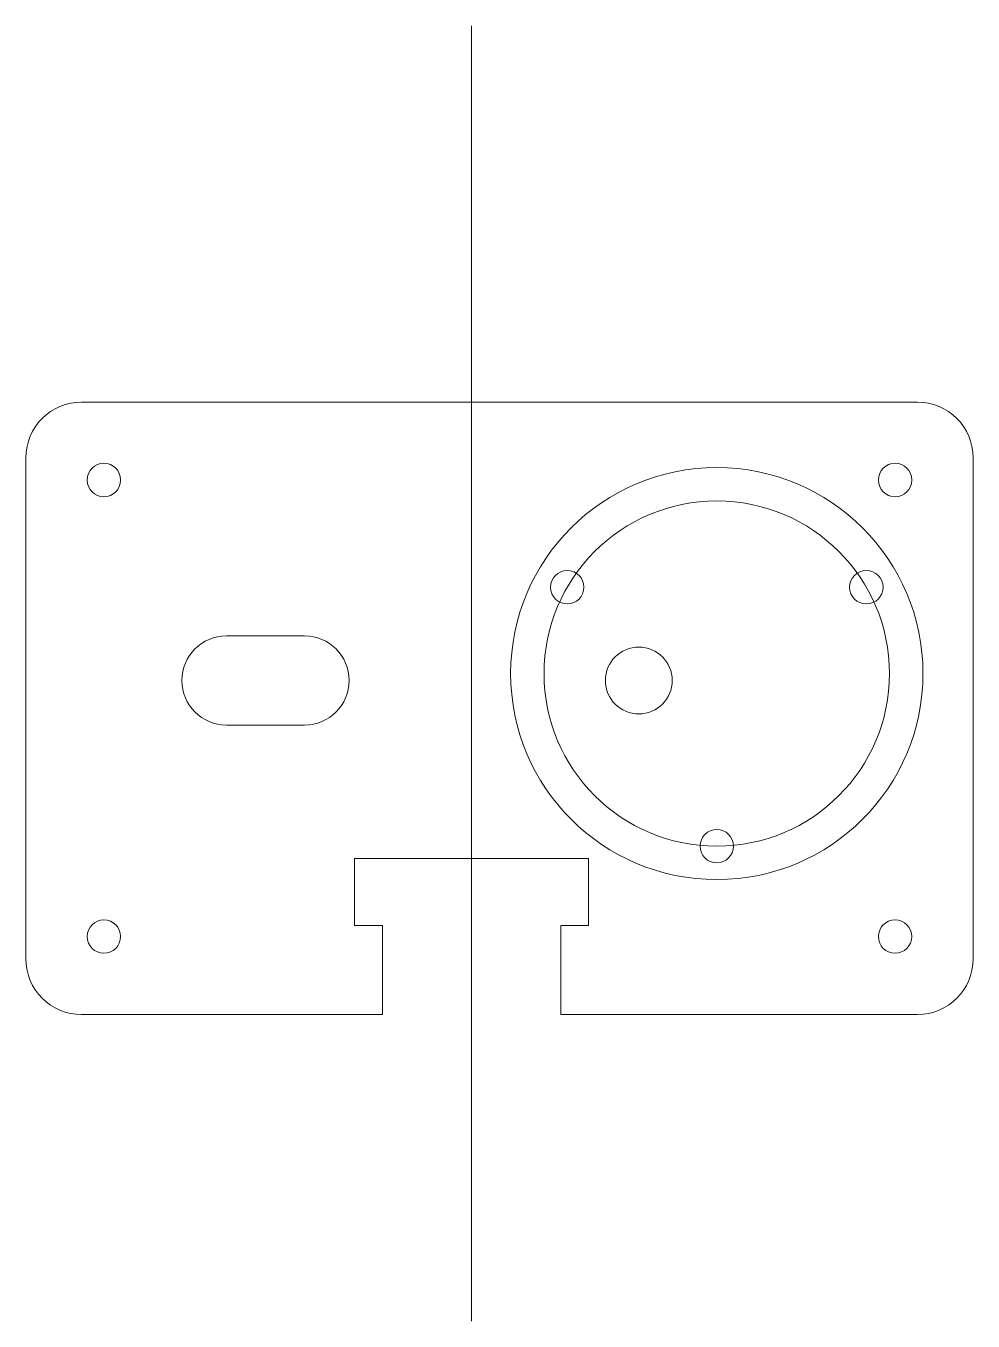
# Model space of a CAD drawing. Header units: millimetres. Extents: x -55 to 30, y -58 to 59.
import ezdxf

# ---------------------------------------------------------------- set-up
doc = ezdxf.new("R2010")
doc.units = ezdxf.units.MM
for name, color, linetype, lineweight, true_color in [('help', 4, 'CONTINUOUS', 0, 0x00ffff), ('holes', 6, 'CONTINUOUS', 0, 0xff00ff), ('top', 7, 'CONTINUOUS', 0, 0x000000)]:
    doc.layers.add(name, color=color, linetype=linetype, lineweight=lineweight, true_color=true_color)

msp = doc.modelspace()

# ---------------------------------------------------------------- linework, layer by layer
at = {"layer": 'help'}
msp.add_line((-15, 58.78), (-15, -57.53), dxfattribs=at)
for radius in [18.5, 15.5]:
    msp.add_circle((7, 0.62), radius, dxfattribs=at)
at = {"layer": 'holes'}
for centre in [(-48, 18), (23, 18), (-6.42, 8.37), (20.42, 8.37), (7, -14.88), (-48, -23), (23, -23)]:
    msp.add_circle(centre, 1.5, dxfattribs=at)
at = {"layer": 'top'}
for p, q in [((-50, 25), (25, 25)), ((-55, -25), (-55, 20)), ((30, 20), (30, -25)), ((-30, 4), (-37, 4)), ((-37, -4), (-30, -4)), ((-25.5, -16), (-25.5, -22)), ((-25.5, -16), (-15, -16)), ((-4.5, -16), (-15, -16)), ((-4.5, -16), (-4.5, -22)), ((-25.5, -22), (-23, -22)), ((-23, -22), (-23, -30)), ((-4.5, -22), (-7, -22)), ((-7, -22), (-7, -30)), ((-23, -30), (-50, -30)), ((25, -30), (-7, -30))]:
    msp.add_line(p, q, dxfattribs=at)
for centre, radius in [((-48, 18), 1.5), ((23, 18), 1.5), ((0, 0), 3), ((-48, -23), 1.5), ((23, -23), 1.5)]:
    msp.add_circle(centre, radius, dxfattribs=at)
for centre, radius, start, end in [((-50, 20), 5, 90, 180), ((25, 20), 5, 0, 90), ((-37, 0), 4, 90, 270), ((-30, 0), 4, 270, 90), ((-50, -25), 5, 180, 270), ((25, -25), 5, 270, 0)]:
    msp.add_arc(centre, radius, start, end, dxfattribs=at)

doc.saveas('drawing.dxf')
